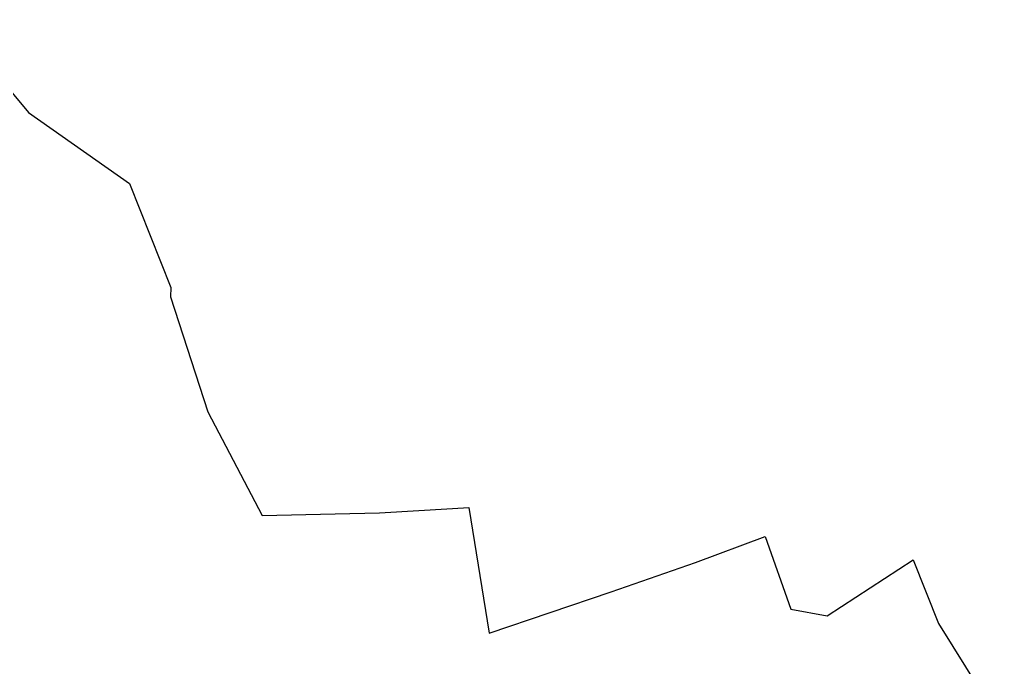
# Model space of a CAD drawing. Header units: metres. Extents: x 305319 to 309379, y 1922910 to 1926166.
# Drawn here: x 307357 to 309138, y 1924100 to 1925281 of the extents above; entities that cross this region are included whole.
import ezdxf

# ---------------------------------------------------------------- set-up
doc = ezdxf.new("R2010")
doc.units = ezdxf.units.M

msp = doc.modelspace()

# ---------------------------------------------------------------- linework, layer by layer
at = {"color": 3}
for p, q in [((307232.3, 1925280.6), (307373.6, 1925111.2)), ((307373.6, 1925111.2), (307557.6, 1924981.7)), ((307557.6, 1924981.7), (307632.8, 1924792.1)), ((307632.8, 1924792.1), (307632.6, 1924775.3)), ((307632.6, 1924775.3), (307700.3, 1924565.8)), ((307700.3, 1924565.8), (307799.3, 1924376.9)), ((308013.1, 1924381.5), (308146.4, 1924389.2)), ((308146.4, 1924389.2), (308176.1, 1924390.9)), ((308176.1, 1924390.9), (308213.4, 1924162.3)), ((307799.3, 1924376.9), (307932.6, 1924379.4)), ((307932.6, 1924379.4), (308013.1, 1924381.5)), ((308589.1, 1924291.2), (308716, 1924338.4)), ((308716, 1924338.4), (308763.2, 1924205.6)), ((308829, 1924193.8), (308985.9, 1924296.1)), ((308985.9, 1924296.1), (309032.1, 1924179.5)), ((308435.6, 1924237.5), (308589.1, 1924291.2)), ((308213.4, 1924162.3), (308435.6, 1924237.5)), ((308763.2, 1924205.6), (308829, 1924193.8)), ((309032.1, 1924179.5), (309137.7, 1924010.5))]:
    msp.add_line(p, q, dxfattribs=at)

doc.saveas('drawing.dxf')
